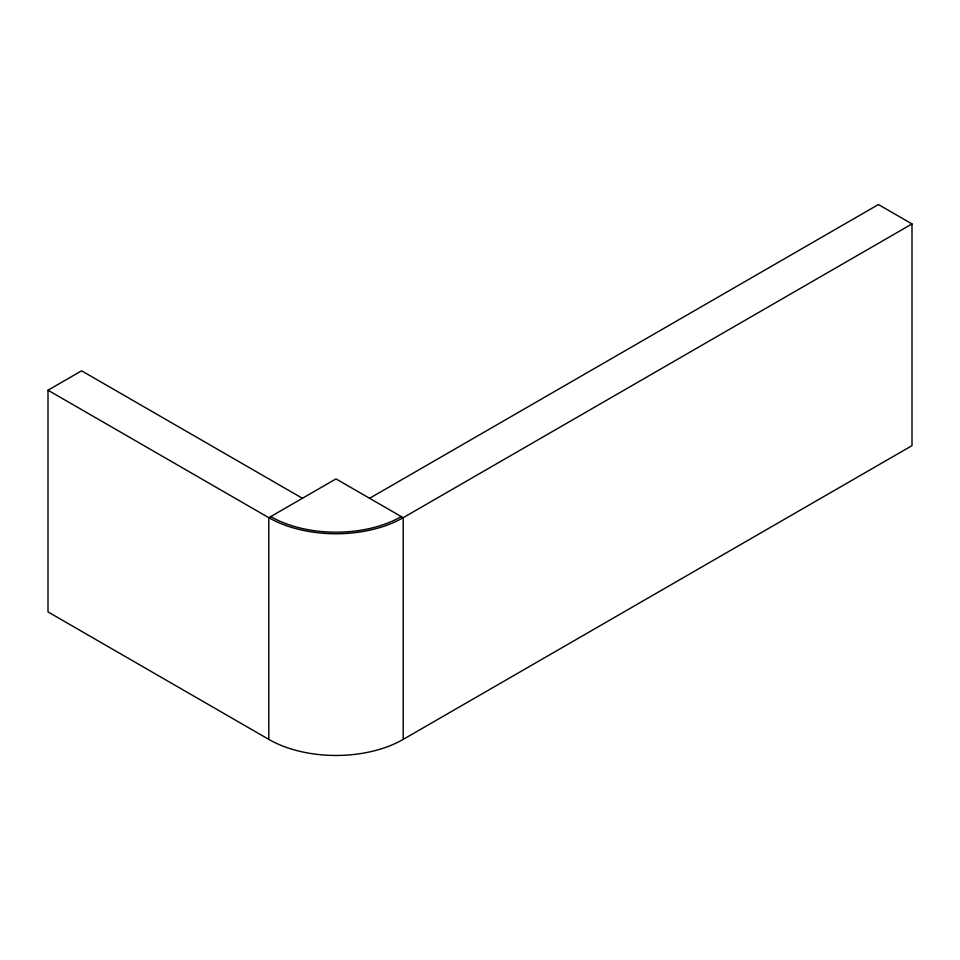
<?xml version="1.0" encoding="UTF-8"?>
<svg xmlns="http://www.w3.org/2000/svg" width="960" height="960" viewBox="0 0 960 960"><rect width="100%" height="100%" fill="white"/><g stroke="black" fill="none" stroke-linecap="round" stroke-linejoin="round"><path stroke-width="1.44" d="M369.6 498.288L878.4 204.54L912 223.932L912 445.644L403.2 739.392A95.04 54.864 0 0 1 268.8 739.392L48 611.916L48 390.216L81.6 370.812L302.4 498.288M912 223.932L403.2 517.692A95.04 54.864 0 0 1 268.8 517.692L48 390.216M403.2 739.392L403.2 517.692L336 478.896L268.8 517.692L268.8 739.392M401.28 516.576A92.316 53.304 0 0 1 270.72 516.576"/></g></svg>
